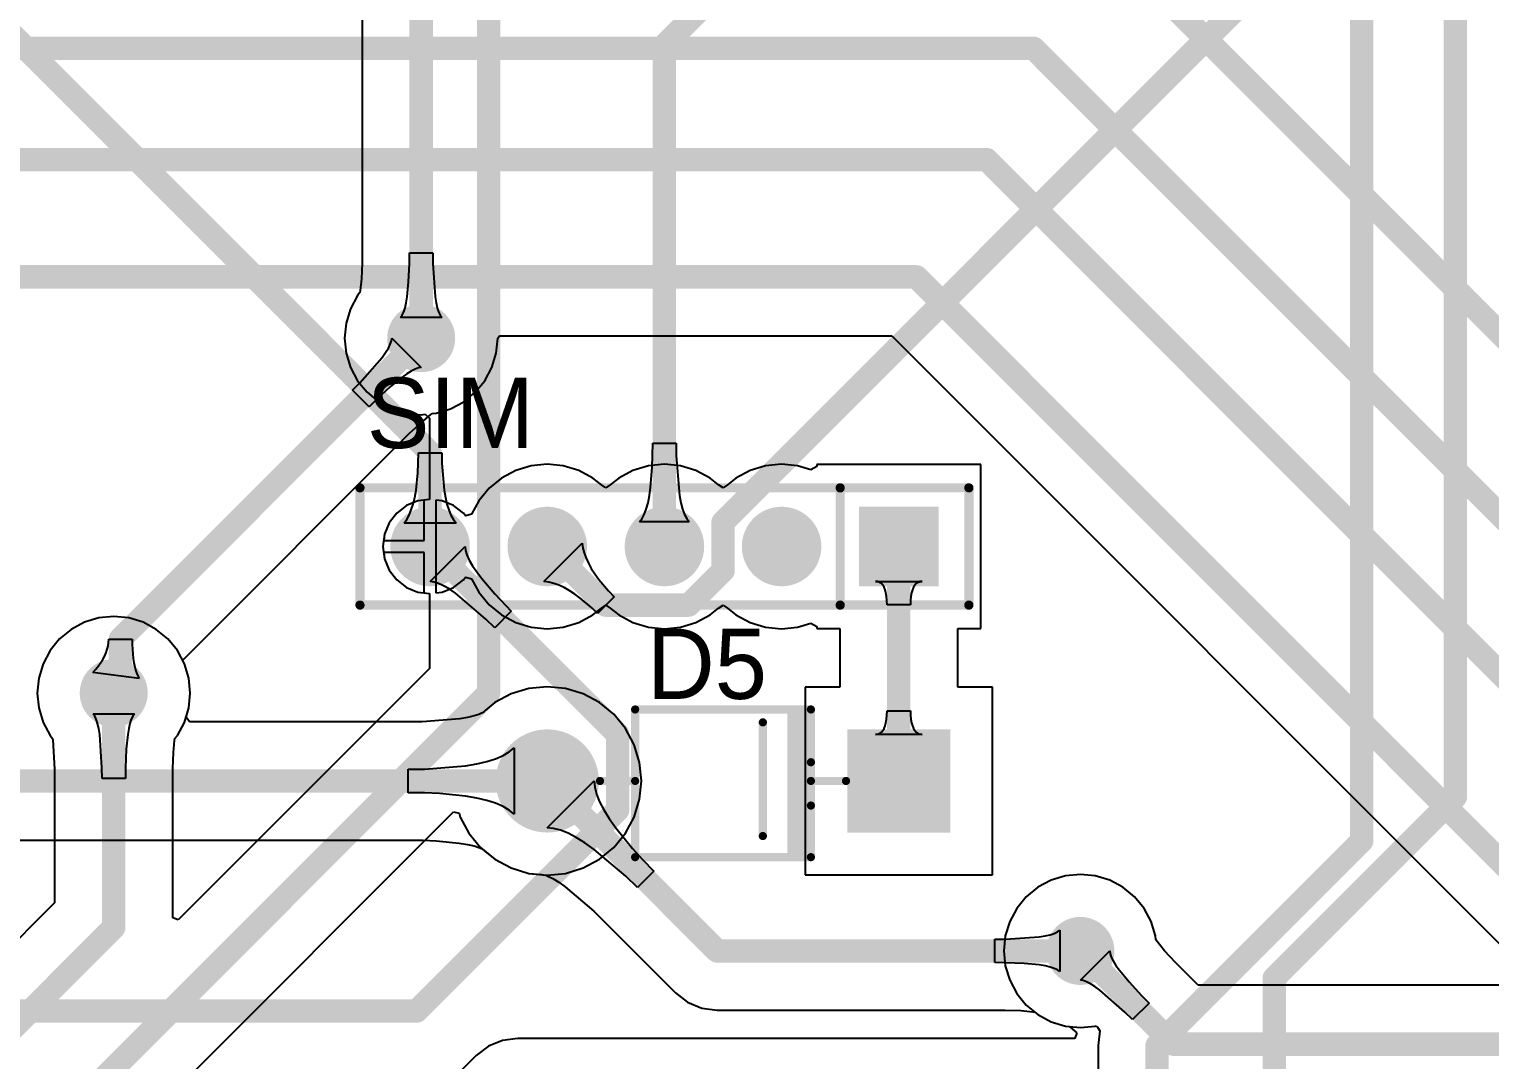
# Model space of a CAD drawing. Header units: millimetres. Extents: x 0 to 190, y 0 to 100.
# Drawn here: x 53.29 to 84.95, y 41.84 to 64.17 of the extents above; entities that cross this region are included whole.
import ezdxf

# ---------------------------------------------------------------- set-up
doc = ezdxf.new("R2010")
doc.units = ezdxf.units.MM
for name, color, linetype in [('BottomLayer', 5, 'Continuous'), ('BottomSolder', 6, 'Continuous'), ('MultiLayer', 9, 'Continuous'), ('PadHoleLayer', 156, 'Continuous'), ('TopLayer', 1, 'Continuous'), ('TopOverlay', 2, 'Continuous'), ('TopSolder', 216, 'Continuous'), ('ViaHoleLayer', 16, 'Continuous')]:
    doc.layers.add(name, color=color, linetype=linetype)

msp = doc.modelspace()

# ---------------------------------------------------------------- hatches: boundary and pattern name
at = {"layer": 'BottomLayer'}
h = msp.add_hatch(color=5, dxfattribs=at)
edge = h.paths.add_edge_path()
edge.add_arc((61.783, 57.473), 0.635, 0, 360)
h = msp.add_hatch(color=5, dxfattribs=at)
edge = h.paths.add_edge_path()
edge.add_arc((61.976, 52.959), 0.76, 0, 360)
h = msp.add_hatch(color=5, dxfattribs=at)
edge = h.paths.add_edge_path()
edge.add_arc((64.516, 52.959), 0.76, 0, 360)
h = msp.add_hatch(color=5, dxfattribs=at)
edge = h.paths.add_edge_path()
edge.add_arc((67.056, 52.959), 0.76, 0, 360)
h = msp.add_hatch(color=5, dxfattribs=at)
edge = h.paths.add_edge_path()
edge.add_arc((69.596, 52.959), 0.76, 0, 360)
for points in [[(72.896, 52.199), (71.376, 52.199), (71.376, 53.719), (72.896, 53.719)], [(73.152, 46.863), (71.12, 46.863), (71.12, 48.895), (73.152, 48.895)]]:
    msp.add_hatch(color=5, dxfattribs=at).paths.add_polyline_path(points)
h = msp.add_hatch(color=5, dxfattribs=at)
edge = h.paths.add_edge_path()
edge.add_arc((55.118, 49.784), 0.635, 0, 360)
h = msp.add_hatch(color=5, dxfattribs=at)
edge = h.paths.add_edge_path()
edge.add_arc((64.516, 47.879), 1.016, 0, 360)
h = msp.add_hatch(color=5, dxfattribs=at)
edge = h.paths.add_edge_path()
edge.add_arc((76.073, 44.196), 0.635, 0, 360)
at = {"layer": 'BottomSolder'}
h = msp.add_hatch(color=6, dxfattribs=at)
edge = h.paths.add_edge_path()
edge.add_arc((61.783, 57.473), 0.737, 0, 360)
h = msp.add_hatch(color=6, dxfattribs=at)
edge = h.paths.add_edge_path()
edge.add_arc((61.976, 52.959), 0.862, 0, 360)
h = msp.add_hatch(color=6, dxfattribs=at)
edge = h.paths.add_edge_path()
edge.add_arc((64.516, 52.959), 0.862, 0, 360)
h = msp.add_hatch(color=6, dxfattribs=at)
edge = h.paths.add_edge_path()
edge.add_arc((67.056, 52.959), 0.862, 0, 360)
h = msp.add_hatch(color=6, dxfattribs=at)
edge = h.paths.add_edge_path()
edge.add_arc((69.596, 52.959), 0.862, 0, 360)
for points in [[(72.998, 52.097), (71.274, 52.097), (71.274, 53.821), (72.998, 53.821)], [(73.254, 46.761), (71.018, 46.761), (71.018, 48.997), (73.254, 48.997)]]:
    msp.add_hatch(color=6, dxfattribs=at).paths.add_polyline_path(points)
h = msp.add_hatch(color=6, dxfattribs=at)
edge = h.paths.add_edge_path()
edge.add_arc((55.118, 49.784), 0.737, 0, 360)
h = msp.add_hatch(color=6, dxfattribs=at)
edge = h.paths.add_edge_path()
edge.add_arc((64.516, 47.879), 1.118, 0, 360)
h = msp.add_hatch(color=6, dxfattribs=at)
edge = h.paths.add_edge_path()
edge.add_arc((76.073, 44.196), 0.737, 0, 360)
at = {"layer": 'MultiLayer'}
h = msp.add_hatch(color=9, dxfattribs=at)
edge = h.paths.add_edge_path()
edge.add_arc((61.976, 52.959), 0.76, 0, 360)
h = msp.add_hatch(color=9, dxfattribs=at)
edge = h.paths.add_edge_path()
edge.add_arc((64.516, 52.959), 0.76, 0, 360)
h = msp.add_hatch(color=9, dxfattribs=at)
edge = h.paths.add_edge_path()
edge.add_arc((67.056, 52.959), 0.76, 0, 360)
h = msp.add_hatch(color=9, dxfattribs=at)
edge = h.paths.add_edge_path()
edge.add_arc((69.596, 52.959), 0.76, 0, 360)
for points in [[(72.896, 52.199), (71.376, 52.199), (71.376, 53.719), (72.896, 53.719)], [(73.152, 46.863), (71.12, 46.863), (71.12, 48.895), (73.152, 48.895)]]:
    msp.add_hatch(color=9, dxfattribs=at).paths.add_polyline_path(points)
h = msp.add_hatch(color=9, dxfattribs=at)
edge = h.paths.add_edge_path()
edge.add_arc((64.516, 47.879), 1.016, 0, 360)
at = {"layer": 'PadHoleLayer'}
h = msp.add_hatch(color=156, dxfattribs=at)
edge = h.paths.add_edge_path()
edge.add_arc((61.976, 52.959), 0.51, 0, 360)
h = msp.add_hatch(color=156, dxfattribs=at)
edge = h.paths.add_edge_path()
edge.add_arc((64.516, 52.959), 0.51, 0, 360)
h = msp.add_hatch(color=156, dxfattribs=at)
edge = h.paths.add_edge_path()
edge.add_arc((67.056, 52.959), 0.51, 0, 360)
h = msp.add_hatch(color=156, dxfattribs=at)
edge = h.paths.add_edge_path()
edge.add_arc((69.596, 52.959), 0.51, 0, 360)
h = msp.add_hatch(color=156, dxfattribs=at)
edge = h.paths.add_edge_path()
edge.add_arc((72.136, 52.959), 0.51, 0, 360)
h = msp.add_hatch(color=156, dxfattribs=at)
edge = h.paths.add_edge_path()
edge.add_arc((64.516, 47.879), 0.445, 0, 360)
h = msp.add_hatch(color=156, dxfattribs=at)
edge = h.paths.add_edge_path()
edge.add_arc((72.136, 47.879), 0.445, 0, 360)
at = {"layer": 'TopLayer'}
h = msp.add_hatch(color=1, dxfattribs=at)
edge = h.paths.add_edge_path()
edge.add_arc((61.783, 57.473), 0.635, 0, 360)
h = msp.add_hatch(color=1, dxfattribs=at)
edge = h.paths.add_edge_path()
edge.add_arc((61.976, 52.959), 0.76, 0, 360)
h = msp.add_hatch(color=1, dxfattribs=at)
edge = h.paths.add_edge_path()
edge.add_arc((64.516, 52.959), 0.76, 0, 360)
h = msp.add_hatch(color=1, dxfattribs=at)
edge = h.paths.add_edge_path()
edge.add_arc((67.056, 52.959), 0.76, 0, 360)
h = msp.add_hatch(color=1, dxfattribs=at)
edge = h.paths.add_edge_path()
edge.add_arc((69.596, 52.959), 0.76, 0, 360)
for points in [[(72.896, 52.199), (71.376, 52.199), (71.376, 53.719), (72.896, 53.719)], [(73.152, 46.863), (71.12, 46.863), (71.12, 48.895), (73.152, 48.895)]]:
    msp.add_hatch(color=1, dxfattribs=at).paths.add_polyline_path(points)
h = msp.add_hatch(color=1, dxfattribs=at)
edge = h.paths.add_edge_path()
edge.add_arc((55.118, 49.784), 0.635, 0, 360)
h = msp.add_hatch(color=1, dxfattribs=at)
edge = h.paths.add_edge_path()
edge.add_arc((64.516, 47.879), 1.016, 0, 360)
h = msp.add_hatch(color=1, dxfattribs=at)
edge = h.paths.add_edge_path()
edge.add_arc((76.073, 44.196), 0.635, 0, 360)
at = {"layer": 'TopOverlay'}
msp.add_hatch(color=2, dxfattribs=at).paths.add_polyline_path([(70.231, 49.428), (69.723, 49.428), (69.723, 46.228), (70.231, 46.228)])
at = {"layer": 'TopSolder'}
h = msp.add_hatch(color=216, dxfattribs=at)
edge = h.paths.add_edge_path()
edge.add_arc((61.783, 57.473), 0.737, 0, 360)
h = msp.add_hatch(color=216, dxfattribs=at)
edge = h.paths.add_edge_path()
edge.add_arc((61.976, 52.959), 0.862, 0, 360)
h = msp.add_hatch(color=216, dxfattribs=at)
edge = h.paths.add_edge_path()
edge.add_arc((64.516, 52.959), 0.862, 0, 360)
h = msp.add_hatch(color=216, dxfattribs=at)
edge = h.paths.add_edge_path()
edge.add_arc((67.056, 52.959), 0.862, 0, 360)
h = msp.add_hatch(color=216, dxfattribs=at)
edge = h.paths.add_edge_path()
edge.add_arc((69.596, 52.959), 0.862, 0, 360)
for points in [[(72.998, 52.097), (71.274, 52.097), (71.274, 53.821), (72.998, 53.821)], [(73.254, 46.761), (71.018, 46.761), (71.018, 48.997), (73.254, 48.997)]]:
    msp.add_hatch(color=216, dxfattribs=at).paths.add_polyline_path(points)
h = msp.add_hatch(color=216, dxfattribs=at)
edge = h.paths.add_edge_path()
edge.add_arc((55.118, 49.784), 0.737, 0, 360)
h = msp.add_hatch(color=216, dxfattribs=at)
edge = h.paths.add_edge_path()
edge.add_arc((64.516, 47.879), 1.118, 0, 360)
h = msp.add_hatch(color=216, dxfattribs=at)
edge = h.paths.add_edge_path()
edge.add_arc((76.073, 44.196), 0.737, 0, 360)
at = {"layer": 'ViaHoleLayer'}
h = msp.add_hatch(color=16, dxfattribs=at)
edge = h.paths.add_edge_path()
edge.add_arc((61.783, 57.473), 0.356, 0, 360)
h = msp.add_hatch(color=16, dxfattribs=at)
edge = h.paths.add_edge_path()
edge.add_arc((55.118, 49.784), 0.356, 0, 360)
h = msp.add_hatch(color=16, dxfattribs=at)
edge = h.paths.add_edge_path()
edge.add_arc((76.073, 44.196), 0.356, 0, 360)

# ---------------------------------------------------------------- linework, layer by layer
at = {"layer": 'BottomLayer'}
for p, q in [((61.071, 57.256), (61.114, 57.34)), ((61.114, 57.34), (61.139, 57.412)), ((61.139, 57.412), (61.148, 57.473)), ((61.148, 57.473), (61.783, 56.838)), ((63.41, 57.149), (63.442, 57.473)), ((63.442, 57.473), (63.484, 57.52)), ((63.484, 57.52), (71.986, 57.52)), ((71.986, 57.52), (85.696, 43.81)), ((60.456, 56.508), (60.934, 57.053)), ((60.934, 57.053), (61.011, 57.16)), ((61.011, 57.16), (61.071, 57.256)), ((63.316, 56.838), (63.41, 57.149)), ((61.47, 56.701), (61.363, 56.624)), ((61.565, 56.761), (61.47, 56.701)), ((61.65, 56.804), (61.565, 56.761)), ((61.722, 56.83), (61.65, 56.804)), ((61.783, 56.838), (61.722, 56.83)), ((63.162, 56.551), (63.316, 56.838)), ((60.294, 56.343), (60.456, 56.508)), ((61.113, 56.419), (60.818, 56.146)), ((61.363, 56.624), (61.113, 56.419)), ((62.956, 56.3), (63.162, 56.551)), ((60.653, 55.984), (60.294, 56.343)), ((60.818, 56.146), (60.653, 55.984)), ((62.418, 55.94), (62.705, 56.094)), ((62.705, 56.094), (62.956, 56.3)), ((61.787, 55.647), (61.987, 55.811)), ((61.987, 55.811), (62.024, 55.838)), ((62.024, 55.838), (62.107, 55.846)), ((62.107, 55.846), (62.418, 55.94)), ((56.614, 50.493), (61.533, 55.412)), ((61.533, 55.412), (61.787, 55.647)), ((63.833, 54.608), (63.525, 54.443)), ((64.168, 54.709), (63.833, 54.608)), ((64.516, 54.744), (64.168, 54.709)), ((64.864, 54.709), (64.516, 54.744)), ((65.199, 54.608), (64.864, 54.709)), ((65.507, 54.443), (65.199, 54.608)), ((66.373, 54.608), (66.065, 54.443)), ((66.708, 54.709), (66.373, 54.608)), ((67.056, 54.744), (66.708, 54.709)), ((67.404, 54.709), (67.056, 54.744)), ((67.739, 54.608), (67.404, 54.709)), ((68.047, 54.443), (67.739, 54.608)), ((68.913, 54.608), (68.605, 54.443)), ((69.248, 54.709), (68.913, 54.608)), ((69.596, 54.744), (69.248, 54.709)), ((69.944, 54.709), (69.596, 54.744)), ((70.233, 54.622), (69.944, 54.709)), ((70.36, 54.693), (70.233, 54.622)), ((73.912, 54.735), (70.36, 54.735)), ((70.36, 54.735), (70.36, 54.693)), ((73.912, 51.183), (73.912, 54.735)), ((63.254, 54.221), (63.032, 53.95)), ((63.525, 54.443), (63.254, 54.221)), ((65.689, 54.294), (65.507, 54.443)), ((65.786, 54.227), (65.689, 54.294)), ((65.883, 54.294), (65.786, 54.227)), ((66.065, 54.443), (65.883, 54.294)), ((68.229, 54.294), (68.047, 54.443)), ((68.326, 54.227), (68.229, 54.294)), ((68.423, 54.294), (68.326, 54.227)), ((68.605, 54.443), (68.423, 54.294)), ((61.465, 53.845), (61.253, 53.682)), ((61.711, 53.947), (61.465, 53.845)), ((61.849, 53.965), (61.711, 53.947)), ((61.849, 53.086), (61.849, 53.965)), ((62.241, 53.947), (62.103, 53.965)), ((62.103, 53.965), (62.103, 52.959)), ((62.487, 53.845), (62.241, 53.947)), ((62.699, 53.682), (62.487, 53.845)), ((63.032, 53.95), (62.877, 53.66)), ((61.253, 53.682), (61.09, 53.47)), ((62.747, 53.62), (62.699, 53.682)), ((62.75, 53.621), (62.747, 53.62)), ((62.877, 53.66), (62.75, 53.621)), ((60.988, 53.224), (60.97, 53.086)), ((61.09, 53.47), (60.988, 53.224)), ((60.97, 53.086), (61.849, 53.086)), ((61.976, 52.199), (62.736, 52.959)), ((62.103, 52.959), (62.103, 51.953)), ((62.736, 52.959), (62.746, 52.873)), ((61.849, 52.832), (60.97, 52.832)), ((60.97, 52.832), (60.988, 52.694)), ((60.988, 52.694), (61.09, 52.448)), ((61.849, 51.953), (61.849, 52.832)), ((62.746, 52.873), (62.776, 52.775)), ((62.776, 52.775), (62.826, 52.665)), ((62.826, 52.665), (62.896, 52.542)), ((61.09, 52.448), (61.253, 52.236)), ((62.699, 52.236), (62.747, 52.298)), ((62.747, 52.298), (62.75, 52.297)), ((62.75, 52.297), (62.877, 52.258)), ((62.877, 52.258), (63.032, 51.968)), ((62.896, 52.542), (62.986, 52.408)), ((62.986, 52.408), (63.096, 52.262)), ((63.096, 52.262), (63.377, 51.934)), ((61.253, 52.236), (61.465, 52.073)), ((61.465, 52.073), (61.711, 51.971)), ((61.711, 51.971), (61.849, 51.953)), ((62.062, 52.189), (61.976, 52.199)), ((62.16, 52.159), (62.062, 52.189)), ((62.103, 51.953), (62.241, 51.971)), ((62.27, 52.109), (62.16, 52.159)), ((62.241, 51.971), (62.487, 52.073)), ((62.393, 52.039), (62.27, 52.109)), ((62.527, 51.949), (62.393, 52.039)), ((62.487, 52.073), (62.699, 52.236)), ((63.184, 51.388), (62.527, 51.949)), ((63.032, 51.968), (63.254, 51.697)), ((63.377, 51.934), (63.737, 51.557)), ((71.676, 52.197), (71.628, 52.202)), ((71.628, 52.202), (72.644, 52.202)), ((71.719, 52.182), (71.676, 52.197)), ((71.758, 52.156), (71.719, 52.182)), ((71.791, 52.121), (71.758, 52.156)), ((71.819, 52.075), (71.791, 52.121)), ((71.841, 52.019), (71.819, 52.075)), ((71.859, 51.953), (71.841, 52.019)), ((71.872, 51.877), (71.859, 51.953)), ((72.413, 51.953), (72.4, 51.877)), ((72.431, 52.019), (72.413, 51.953)), ((72.453, 52.075), (72.431, 52.019)), ((72.481, 52.121), (72.453, 52.075)), ((72.514, 52.156), (72.481, 52.121)), ((72.553, 52.182), (72.514, 52.156)), ((72.596, 52.197), (72.553, 52.182)), ((72.644, 52.202), (72.596, 52.197)), ((63.254, 51.697), (63.525, 51.475)), ((65.507, 51.475), (65.689, 51.624)), ((65.689, 51.624), (65.786, 51.691)), ((65.786, 51.691), (65.883, 51.624)), ((65.883, 51.624), (66.065, 51.475)), ((68.047, 51.475), (68.229, 51.624)), ((68.229, 51.624), (68.326, 51.691)), ((68.326, 51.691), (68.423, 51.624)), ((68.423, 51.624), (68.605, 51.475)), ((71.879, 51.791), (71.872, 51.877)), ((71.882, 51.694), (71.879, 51.791)), ((72.39, 51.694), (71.882, 51.694)), ((72.393, 51.791), (72.39, 51.694)), ((72.4, 51.877), (72.393, 51.791)), ((63.378, 51.198), (63.184, 51.388)), ((63.737, 51.557), (63.378, 51.198)), ((63.525, 51.475), (63.833, 51.31)), ((63.833, 51.31), (64.168, 51.209)), ((64.864, 51.209), (65.199, 51.31)), ((65.199, 51.31), (65.507, 51.475)), ((66.065, 51.475), (66.373, 51.31)), ((66.373, 51.31), (66.708, 51.209)), ((67.404, 51.209), (67.739, 51.31)), ((67.739, 51.31), (68.047, 51.475)), ((68.605, 51.475), (68.913, 51.31)), ((68.913, 51.31), (69.248, 51.209)), ((69.944, 51.209), (70.233, 51.296)), ((70.233, 51.296), (70.36, 51.225)), ((64.168, 51.209), (64.516, 51.174)), ((64.516, 51.174), (64.864, 51.209)), ((66.708, 51.209), (67.056, 51.174)), ((67.056, 51.174), (67.404, 51.209)), ((69.248, 51.209), (69.596, 51.174)), ((69.596, 51.174), (69.944, 51.209)), ((70.36, 51.225), (70.36, 51.183)), ((70.36, 51.183), (70.855, 51.183)), ((70.855, 51.183), (70.855, 49.911)), ((73.417, 49.911), (73.417, 51.183)), ((73.417, 51.183), (73.912, 51.183)), ((54.923, 50.587), (54.954, 50.66)), ((54.954, 50.66), (54.979, 50.733)), ((54.979, 50.733), (54.996, 50.806)), ((54.996, 50.806), (55.006, 50.88)), ((55.006, 50.88), (55.01, 50.954)), ((55.01, 50.954), (55.518, 50.954)), ((55.518, 50.954), (55.519, 50.839)), ((55.519, 50.839), (55.542, 50.533)), ((54.729, 50.298), (54.788, 50.37)), ((54.788, 50.37), (54.84, 50.442)), ((54.84, 50.442), (54.885, 50.514)), ((54.885, 50.514), (54.923, 50.587)), ((55.542, 50.533), (55.555, 50.445)), ((55.555, 50.445), (55.591, 50.287)), ((56.617, 50.482), (56.614, 50.493)), ((56.651, 50.419), (56.617, 50.482)), ((56.745, 50.108), (56.651, 50.419)), ((54.663, 50.227), (54.729, 50.298)), ((55.668, 50.102), (54.663, 50.227)), ((55.591, 50.287), (55.614, 50.219)), ((55.614, 50.219), (55.639, 50.157)), ((55.639, 50.157), (55.668, 50.102)), ((56.777, 49.784), (56.745, 50.108)), ((56.745, 49.46), (56.777, 49.784)), ((63.735, 49.765), (63.382, 49.577)), ((64.118, 49.882), (63.735, 49.765)), ((64.516, 49.921), (64.118, 49.882)), ((64.914, 49.882), (64.516, 49.921)), ((65.297, 49.765), (64.914, 49.882)), ((65.65, 49.577), (65.297, 49.765)), ((70.855, 49.911), (70.104, 49.911)), ((70.104, 49.911), (70.104, 45.847)), ((74.168, 49.911), (73.417, 49.911)), ((74.168, 45.847), (74.168, 49.911)), ((56.685, 49.262), (56.745, 49.46)), ((63.171, 49.404), (63.145, 49.387)), ((63.382, 49.577), (63.171, 49.404)), ((65.96, 49.323), (65.65, 49.577)), ((71.879, 49.303), (71.882, 49.4)), ((71.882, 49.4), (72.39, 49.4)), ((72.39, 49.4), (72.393, 49.303)), ((56.761, 49.16), (56.685, 49.262)), ((61.66, 49.16), (56.761, 49.16)), ((61.806, 49.162), (61.66, 49.16)), ((62.621, 49.225), (61.806, 49.162)), ((62.786, 49.254), (62.621, 49.225)), ((62.932, 49.288), (62.786, 49.254)), ((63.035, 49.321), (62.932, 49.288)), ((63.092, 49.346), (63.035, 49.321)), ((63.101, 49.351), (63.092, 49.346)), ((63.145, 49.387), (63.101, 49.351)), ((66.214, 49.013), (65.96, 49.323)), ((71.841, 49.073), (71.859, 49.139)), ((71.859, 49.139), (71.872, 49.216)), ((71.872, 49.216), (71.879, 49.303)), ((72.393, 49.303), (72.4, 49.216)), ((72.4, 49.216), (72.413, 49.139)), ((72.413, 49.139), (72.431, 49.073)), ((66.402, 48.66), (66.214, 49.013)), ((71.628, 48.889), (71.676, 48.894)), ((72.644, 48.889), (71.628, 48.889)), ((71.676, 48.894), (71.719, 48.909)), ((71.719, 48.909), (71.758, 48.935)), ((71.758, 48.935), (71.791, 48.971)), ((71.791, 48.971), (71.819, 49.017)), ((71.819, 49.017), (71.841, 49.073)), ((72.431, 49.073), (72.453, 49.017)), ((72.453, 49.017), (72.481, 48.971)), ((72.481, 48.971), (72.514, 48.935)), ((72.514, 48.935), (72.553, 48.909)), ((72.553, 48.909), (72.596, 48.894)), ((72.596, 48.894), (72.644, 48.889)), ((63.557, 48.431), (63.691, 48.51)), ((63.691, 48.51), (63.798, 48.598)), ((63.798, 48.598), (63.798, 47.16)), ((66.519, 48.277), (66.402, 48.66)), ((61.5, 48.133), (61.853, 48.138)), ((61.5, 47.625), (61.5, 48.133)), ((61.853, 48.138), (62.747, 48.207)), ((62.747, 48.207), (62.991, 48.249)), ((62.991, 48.249), (63.207, 48.3)), ((63.207, 48.3), (63.396, 48.361)), ((63.396, 48.361), (63.557, 48.431)), ((66.558, 47.879), (66.519, 48.277)), ((66.519, 47.481), (66.558, 47.879)), ((61.853, 47.62), (61.5, 47.625)), ((62.179, 47.606), (61.853, 47.62)), ((62.747, 47.551), (62.179, 47.606)), ((62.991, 47.509), (62.747, 47.551)), ((63.207, 47.458), (62.991, 47.509)), ((63.396, 47.397), (63.207, 47.458)), ((63.557, 47.327), (63.396, 47.397)), ((63.691, 47.248), (63.557, 47.327)), ((63.798, 47.16), (63.691, 47.248)), ((66.402, 47.098), (66.519, 47.481)), ((66.214, 46.745), (66.402, 47.098)), ((48.41, 46.598), (61.66, 46.598)), ((61.66, 46.598), (61.824, 46.596)), ((61.824, 46.596), (62.107, 46.584)), ((62.107, 46.584), (62.61, 46.534)), ((65.96, 46.435), (66.214, 46.745)), ((62.61, 46.534), (62.786, 46.504)), ((62.786, 46.504), (62.932, 46.47)), ((62.932, 46.47), (63.035, 46.437)), ((63.035, 46.437), (63.092, 46.412)), ((63.092, 46.412), (63.101, 46.407)), ((63.101, 46.407), (63.145, 46.371)), ((63.145, 46.371), (63.171, 46.354)), ((63.171, 46.354), (63.382, 46.181)), ((65.65, 46.181), (65.96, 46.435)), ((63.382, 46.181), (63.735, 45.993)), ((63.735, 45.993), (64.118, 45.876)), ((64.914, 45.876), (65.297, 45.993)), ((65.297, 45.993), (65.65, 46.181)), ((64.118, 45.876), (64.516, 45.837)), ((64.516, 45.837), (64.914, 45.876)), ((70.104, 45.847), (74.168, 45.847)), ((75.438, 45.729), (75.151, 45.575)), ((75.749, 45.823), (75.438, 45.729)), ((76.073, 45.855), (75.749, 45.823)), ((76.397, 45.823), (76.073, 45.855)), ((76.708, 45.729), (76.397, 45.823)), ((76.995, 45.575), (76.708, 45.729)), ((74.9, 45.369), (74.694, 45.118)), ((75.151, 45.575), (74.9, 45.369)), ((77.246, 45.369), (76.995, 45.575)), ((77.452, 45.118), (77.246, 45.369)), ((74.694, 45.118), (74.54, 44.831)), ((77.606, 44.831), (77.452, 45.118)), ((74.54, 44.831), (74.446, 44.52)), ((77.7, 44.52), (77.606, 44.831)), ((74.446, 44.52), (74.414, 44.196)), ((77.708, 44.437), (77.7, 44.52)), ((77.735, 44.4), (77.708, 44.437)), ((77.899, 44.201), (77.735, 44.4)), ((74.414, 44.196), (74.446, 43.872)), ((76.073, 43.561), (76.708, 44.196)), ((76.708, 44.196), (76.717, 44.135)), ((76.717, 44.135), (76.742, 44.063)), ((76.742, 44.063), (76.785, 43.979)), ((78.134, 43.946), (77.899, 44.201)), ((74.446, 43.872), (74.54, 43.561)), ((76.785, 43.979), (76.845, 43.883)), ((76.845, 43.883), (76.922, 43.776)), ((76.922, 43.776), (77.127, 43.526)), ((78.624, 43.457), (78.134, 43.946)), ((74.54, 43.561), (74.694, 43.274)), ((76.134, 43.552), (76.073, 43.561)), ((76.206, 43.527), (76.134, 43.552)), ((76.29, 43.484), (76.206, 43.527)), ((76.386, 43.424), (76.29, 43.484)), ((76.493, 43.347), (76.386, 43.424)), ((77.127, 43.526), (77.4, 43.231)), ((85.991, 43.457), (78.624, 43.457)), ((74.694, 43.274), (74.9, 43.023)), ((77.038, 42.869), (76.493, 43.347)), ((77.562, 43.066), (77.203, 42.707)), ((77.4, 43.231), (77.562, 43.066)), ((74.9, 43.023), (75.151, 42.817)), ((75.151, 42.817), (75.438, 42.663)), ((77.203, 42.707), (77.038, 42.869)), ((75.438, 42.663), (75.749, 42.569)), ((75.749, 42.569), (75.832, 42.561)), ((75.832, 42.561), (75.855, 42.544)), ((75.855, 42.544), (75.995, 42.421)), ((63.241, 42.13), (62.975, 41.927)), ((63.549, 42.258), (63.241, 42.13)), ((63.881, 42.302), (63.549, 42.258)), ((75.951, 42.302), (63.881, 42.302)), ((75.995, 42.421), (75.951, 42.302)), ((62.975, 41.927), (61.804, 40.755))]:
    msp.add_line(p, q, dxfattribs=at)
at = {"layer": 'BottomLayer', "const_width": 0.508}
for points in [[(76.327, 66.421), (94.234, 48.514)], [(45.593, 63.754), (75.057, 63.754)], [(75.057, 63.754), (91.555, 47.256)], [(45.466, 61.341), (74.041, 61.341)], [(74.041, 61.341), (89.408, 45.974)], [(45.466, 58.801), (72.517, 58.801)], [(72.517, 58.801), (86.602, 44.716)], [(55.264, 50.954), (61.783, 57.473)], [(61.976, 52.959), (66.04, 48.895)], [(72.136, 47.879), (72.136, 52.959)], [(55.264, 49.93), (55.264, 50.954)], [(55.118, 49.784), (55.264, 49.93)], [(66.04, 47.248), (66.04, 48.895)], [(47.879, 47.879), (64.516, 47.879)], [(61.688, 42.896), (66.04, 47.248)], [(76.073, 44.196), (78.093, 42.176)], [(47.976, 42.896), (61.688, 42.896)], [(78.093, 42.176), (94.755, 42.176)]]:
    msp.add_lwpolyline(points, dxfattribs=at)
at = {"layer": 'BottomLayer', "const_width": 0.254}
for points in [[(74.93, 63.754, 1), (75.184, 63.754, 1)], [(74.93, 63.754, 1), (75.184, 63.754, 1)], [(73.914, 61.341, 1), (74.168, 61.341, 1)], [(73.914, 61.341, 1), (74.168, 61.341, 1)], [(72.39, 58.801, 1), (72.644, 58.801, 1)], [(72.39, 58.801, 1), (72.644, 58.801, 1)], [(61.656, 57.473, 1), (61.91, 57.473, 1)], [(61.849, 52.959, 1), (62.103, 52.959, 1)], [(72.009, 52.959, 1), (72.263, 52.959, 1)], [(55.137, 50.954, 1), (55.391, 50.954, 1)], [(55.137, 50.954, 1), (55.391, 50.954, 1)], [(54.991, 49.784, 1), (55.245, 49.784, 1)], [(55.137, 49.93, 1), (55.391, 49.93, 1)], [(55.137, 49.93, 1), (55.391, 49.93, 1)], [(65.913, 48.895, 1), (66.167, 48.895, 1)], [(65.913, 48.895, 1), (66.167, 48.895, 1)], [(64.389, 47.879, 1), (64.643, 47.879, 1)], [(72.009, 47.879, 1), (72.263, 47.879, 1)], [(65.913, 47.248, 1), (66.167, 47.248, 1)], [(65.913, 47.248, 1), (66.167, 47.248, 1)], [(75.946, 44.196, 1), (76.2, 44.196, 1)], [(61.561, 42.896, 1), (61.815, 42.896, 1)], [(61.561, 42.896, 1), (61.815, 42.896, 1)], [(77.966, 42.176, 1), (78.22, 42.176, 1)], [(77.966, 42.176, 1), (78.22, 42.176, 1)]]:
    msp.add_lwpolyline(points, format="xyb", close=True, dxfattribs=at)
at = {"layer": 'TopLayer'}
for p, q in [((60.502, 71.509), (60.502, 59.107)), ((61.527, 59.094), (61.529, 59.325)), ((61.529, 59.325), (62.037, 59.325)), ((62.037, 59.325), (62.039, 59.094)), ((60.502, 59.107), (60.488, 58.761)), ((61.511, 58.692), (61.527, 59.094)), ((62.039, 59.094), (62.086, 58.37)), ((60.488, 58.761), (60.463, 58.504)), ((61.48, 58.37), (61.511, 58.692)), ((60.403, 58.395), (60.25, 58.108)), ((60.456, 58.459), (60.403, 58.395)), ((60.463, 58.504), (60.456, 58.459)), ((61.459, 58.24), (61.48, 58.37)), ((62.086, 58.37), (62.107, 58.24)), ((60.25, 58.108), (60.156, 57.797)), ((61.334, 57.922), (61.371, 57.971)), ((61.371, 57.971), (61.404, 58.041)), ((61.404, 58.041), (61.433, 58.13)), ((61.433, 58.13), (61.459, 58.24)), ((62.107, 58.24), (62.133, 58.13)), ((62.133, 58.13), (62.162, 58.041)), ((62.162, 58.041), (62.195, 57.971)), ((62.195, 57.971), (62.232, 57.922)), ((60.156, 57.797), (60.124, 57.473)), ((62.232, 57.922), (61.334, 57.922)), ((60.124, 57.473), (60.156, 57.149)), ((60.156, 57.149), (60.25, 56.838)), ((60.25, 56.838), (60.403, 56.551)), ((60.403, 56.551), (60.61, 56.3)), ((60.61, 56.3), (60.861, 56.094)), ((60.861, 56.094), (61.148, 55.94)), ((61.148, 55.94), (61.459, 55.846)), ((61.459, 55.846), (61.783, 55.814)), ((61.783, 55.814), (61.869, 55.823)), ((61.869, 55.823), (61.963, 55.737)), ((61.963, 55.737), (61.963, 53.98)), ((66.791, 54.674), (66.802, 55.195)), ((66.802, 55.195), (67.31, 55.195)), ((67.31, 55.195), (67.313, 54.924)), ((61.719, 54.764), (61.722, 54.991)), ((61.722, 54.991), (62.23, 54.991)), ((62.23, 54.991), (62.233, 54.764)), ((67.313, 54.924), (67.381, 54.063)), ((61.672, 54.182), (61.71, 54.553)), ((61.71, 54.553), (61.719, 54.764)), ((62.233, 54.764), (62.28, 54.182)), ((66.757, 54.244), (66.791, 54.674)), ((61.644, 54.021), (61.672, 54.182)), ((62.28, 54.182), (62.308, 54.021)), ((66.731, 54.063), (66.757, 54.244)), ((61.465, 53.845), (61.253, 53.682)), ((61.711, 53.947), (61.465, 53.845)), ((61.569, 53.75), (61.61, 53.877)), ((61.61, 53.877), (61.644, 54.021)), ((61.963, 53.98), (61.711, 53.947)), ((62.308, 54.021), (62.342, 53.877)), ((62.342, 53.877), (62.383, 53.75)), ((66.663, 53.768), (66.7, 53.904)), ((66.7, 53.904), (66.731, 54.063)), ((67.381, 54.063), (67.412, 53.904)), ((67.412, 53.904), (67.449, 53.768)), ((61.253, 53.682), (61.09, 53.47)), ((61.411, 53.467), (61.47, 53.545)), ((61.47, 53.545), (61.523, 53.639)), ((61.523, 53.639), (61.569, 53.75)), ((62.383, 53.75), (62.429, 53.639)), ((62.429, 53.639), (62.482, 53.545)), ((62.482, 53.545), (62.541, 53.467)), ((66.518, 53.496), (66.572, 53.564)), ((66.572, 53.564), (66.62, 53.655)), ((66.62, 53.655), (66.663, 53.768)), ((67.449, 53.768), (67.492, 53.655)), ((67.492, 53.655), (67.54, 53.564)), ((67.54, 53.564), (67.594, 53.496)), ((60.988, 53.224), (60.953, 52.959)), ((61.09, 53.47), (60.988, 53.224)), ((62.541, 53.467), (61.411, 53.467)), ((67.594, 53.496), (66.518, 53.496)), ((60.953, 52.959), (60.988, 52.694)), ((64.444, 52.202), (65.273, 53.031)), ((65.273, 53.031), (65.288, 52.926)), ((65.288, 52.926), (65.316, 52.819)), ((60.988, 52.694), (61.09, 52.448)), ((65.316, 52.819), (65.356, 52.709)), ((65.356, 52.709), (65.407, 52.596)), ((65.407, 52.596), (65.471, 52.481)), ((61.09, 52.448), (61.253, 52.236)), ((65.471, 52.481), (65.546, 52.364)), ((65.546, 52.364), (65.633, 52.244)), ((65.633, 52.244), (65.843, 51.996)), ((61.253, 52.236), (61.465, 52.073)), ((61.465, 52.073), (61.711, 51.971)), ((61.711, 51.971), (61.963, 51.938)), ((61.963, 51.938), (61.963, 50.314)), ((64.549, 52.187), (64.444, 52.202)), ((64.656, 52.159), (64.549, 52.187)), ((64.766, 52.119), (64.656, 52.159)), ((64.879, 52.068), (64.766, 52.119)), ((64.994, 52.004), (64.879, 52.068)), ((65.111, 51.929), (64.994, 52.004)), ((65.231, 51.842), (65.111, 51.929)), ((65.843, 51.996), (65.966, 51.869)), ((65.479, 51.632), (65.231, 51.842)), ((65.606, 51.509), (65.479, 51.632)), ((65.966, 51.869), (65.606, 51.509)), ((54.483, 51.317), (54.196, 51.163)), ((54.794, 51.411), (54.483, 51.317)), ((55.118, 51.443), (54.794, 51.411)), ((55.442, 51.411), (55.118, 51.443)), ((55.753, 51.317), (55.442, 51.411)), ((56.04, 51.163), (55.753, 51.317)), ((54.196, 51.163), (53.945, 50.957)), ((56.291, 50.957), (56.04, 51.163)), ((53.739, 50.706), (53.585, 50.419)), ((53.945, 50.957), (53.739, 50.706)), ((56.497, 50.706), (56.291, 50.957)), ((56.651, 50.419), (56.497, 50.706)), ((53.585, 50.419), (53.491, 50.108)), ((56.745, 50.108), (56.651, 50.419)), ((53.491, 50.108), (53.459, 49.784)), ((61.963, 50.314), (56.516, 44.867)), ((56.777, 49.784), (56.745, 50.108)), ((53.459, 49.784), (53.491, 49.46)), ((56.745, 49.46), (56.777, 49.784)), ((53.491, 49.46), (53.585, 49.149)), ((56.651, 49.149), (56.745, 49.46)), ((53.585, 49.149), (53.739, 48.862)), ((54.706, 49.286), (54.669, 49.335)), ((54.669, 49.335), (55.567, 49.335)), ((54.739, 49.217), (54.706, 49.286)), ((54.768, 49.127), (54.739, 49.217)), ((54.794, 49.017), (54.768, 49.127)), ((55.468, 49.127), (55.442, 49.017)), ((55.497, 49.217), (55.468, 49.127)), ((55.53, 49.286), (55.497, 49.217)), ((55.567, 49.335), (55.53, 49.286)), ((56.497, 48.862), (56.651, 49.149)), ((53.739, 48.862), (53.791, 48.798)), ((53.791, 48.798), (53.796, 48.77)), ((53.796, 48.77), (53.837, 48.134)), ((54.815, 48.887), (54.794, 49.017)), ((54.862, 48.163), (54.815, 48.887)), ((55.421, 48.887), (55.39, 48.566)), ((55.442, 49.017), (55.421, 48.887)), ((56.437, 48.754), (56.445, 48.798)), ((56.445, 48.798), (56.497, 48.862)), ((55.39, 48.566), (55.374, 48.163)), ((56.399, 48.15), (56.412, 48.496)), ((56.412, 48.496), (56.437, 48.754)), ((53.837, 48.134), (53.837, 45.235)), ((54.864, 47.932), (54.862, 48.163)), ((55.374, 48.163), (55.372, 47.932)), ((56.399, 44.916), (56.399, 48.15)), ((55.372, 47.932), (54.864, 47.932)), ((64.515, 46.863), (65.532, 47.88)), ((65.532, 47.88), (65.545, 47.742)), ((65.545, 47.742), (65.584, 47.591)), ((65.584, 47.591), (65.649, 47.428)), ((55.358, 40.086), (62.482, 47.209)), ((62.482, 47.209), (62.605, 47.179)), ((62.605, 47.179), (62.63, 47.098)), ((65.649, 47.428), (65.74, 47.251)), ((65.74, 47.251), (65.856, 47.062)), ((62.63, 47.098), (62.818, 46.745)), ((64.653, 46.85), (64.515, 46.863)), ((65.856, 47.062), (65.999, 46.861)), ((65.999, 46.861), (66.362, 46.419)), ((62.818, 46.745), (63.072, 46.435)), ((64.804, 46.811), (64.653, 46.85)), ((64.967, 46.746), (64.804, 46.811)), ((65.144, 46.655), (64.967, 46.746)), ((65.333, 46.539), (65.144, 46.655)), ((63.072, 46.435), (63.382, 46.181)), ((65.534, 46.396), (65.333, 46.539)), ((66.216, 45.813), (65.534, 46.396)), ((66.362, 46.419), (66.582, 46.179)), ((63.382, 46.181), (63.735, 45.993)), ((63.735, 45.993), (64.118, 45.876)), ((66.828, 45.926), (66.469, 45.567)), ((66.582, 46.179), (66.828, 45.926)), ((64.118, 45.876), (64.389, 45.85)), ((64.389, 45.85), (64.419, 45.843)), ((64.419, 45.843), (64.476, 45.837)), ((64.476, 45.837), (64.486, 45.835)), ((64.486, 45.835), (64.543, 45.812)), ((64.543, 45.812), (64.639, 45.763)), ((64.639, 45.763), (64.767, 45.684)), ((64.767, 45.684), (64.904, 45.587)), ((66.469, 45.567), (66.216, 45.813)), ((64.904, 45.587), (65.525, 45.056)), ((53.837, 45.235), (47.857, 39.255)), ((65.525, 45.056), (65.63, 44.954)), ((56.516, 44.867), (56.399, 44.916)), ((65.63, 44.954), (67.293, 43.29)), ((75.575, 44.608), (75.624, 44.645)), ((75.624, 44.645), (75.624, 43.747)), ((74.221, 44.45), (74.452, 44.452)), ((74.221, 43.942), (74.221, 44.45)), ((74.452, 44.452), (75.176, 44.499)), ((75.176, 44.499), (75.306, 44.52)), ((75.306, 44.52), (75.416, 44.546)), ((75.416, 44.546), (75.506, 44.575)), ((75.506, 44.575), (75.575, 44.608)), ((74.452, 43.94), (74.221, 43.942)), ((74.855, 43.924), (74.452, 43.94)), ((75.176, 43.893), (74.855, 43.924)), ((75.306, 43.872), (75.176, 43.893)), ((75.416, 43.846), (75.306, 43.872)), ((75.506, 43.817), (75.416, 43.846)), ((75.575, 43.784), (75.506, 43.817)), ((75.624, 43.747), (75.575, 43.784)), ((67.293, 43.29), (67.559, 43.087)), ((67.559, 43.087), (67.867, 42.959)), ((67.867, 42.959), (68.199, 42.915)), ((68.199, 42.915), (74.439, 42.915)), ((74.439, 42.915), (74.785, 42.902)), ((74.785, 42.902), (75.043, 42.877)), ((75.043, 42.877), (75.087, 42.869)), ((75.087, 42.869), (75.151, 42.817)), ((75.151, 42.817), (75.438, 42.663)), ((75.438, 42.663), (75.749, 42.569)), ((75.749, 42.569), (76.073, 42.537)), ((76.073, 42.537), (76.397, 42.569)), ((76.397, 42.569), (76.415, 42.574)), ((76.415, 42.574), (76.446, 42.541)), ((76.446, 42.541), (76.497, 42.467)), ((76.497, 42.467), (76.455, 42.145)), ((76.455, 42.145), (76.455, 40.129))]:
    msp.add_line(p, q, dxfattribs=at)
at = {"layer": 'TopLayer', "const_width": 0.508}
for points in [[(67.056, 63.82), (78.994, 75.758)], [(61.783, 57.473), (61.783, 74.483)], [(63.244, 49.783), (63.244, 73.404)], [(45.466, 71.501), (61.976, 54.991)], [(84.201, 47.532), (84.201, 69.088)], [(82.169, 46.578), (82.169, 67.564)], [(68.328, 53.484), (80.518, 65.674)], [(67.056, 52.959), (67.056, 63.82)], [(61.976, 52.959), (61.976, 54.991)], [(68.328, 52.438), (68.328, 53.484)], [(64.516, 52.959), (65.786, 51.689)], [(67.579, 51.689), (68.328, 52.438)], [(65.786, 51.689), (67.579, 51.689)], [(52.336, 38.875), (63.244, 49.783)], [(55.118, 44.704), (55.118, 49.784)], [(64.516, 47.879), (68.199, 44.196)], [(80.276, 43.607), (84.201, 47.532)], [(77.736, 42.145), (82.169, 46.578)], [(41.275, 30.861), (55.118, 44.704)], [(68.199, 44.196), (76.073, 44.196)], [(80.276, 20.499), (80.276, 43.607)], [(77.736, 16.966), (77.736, 42.145)]]:
    msp.add_lwpolyline(points, dxfattribs=at)
at = {"layer": 'TopLayer', "const_width": 0.254}
for points in [[(66.929, 63.82, 1), (67.183, 63.82, 1)], [(66.929, 63.82, 1), (67.183, 63.82, 1)], [(61.656, 57.473, 1), (61.91, 57.473, 1)], [(61.849, 54.991, 1), (62.103, 54.991, 1)], [(61.849, 54.991, 1), (62.103, 54.991, 1)], [(68.201, 53.484, 1), (68.455, 53.484, 1)], [(68.201, 53.484, 1), (68.455, 53.484, 1)], [(61.849, 52.959, 1), (62.103, 52.959, 1)], [(64.389, 52.959, 1), (64.643, 52.959, 1)], [(66.929, 52.959, 1), (67.183, 52.959, 1)], [(68.201, 52.438, 1), (68.455, 52.438, 1)], [(68.201, 52.438, 1), (68.455, 52.438, 1)], [(65.659, 51.689, 1), (65.913, 51.689, 1)], [(65.659, 51.689, 1), (65.913, 51.689, 1)], [(67.452, 51.689, 1), (67.706, 51.689, 1)], [(67.452, 51.689, 1), (67.706, 51.689, 1)], [(54.991, 49.784, 1), (55.245, 49.784, 1)], [(63.117, 49.783, 1), (63.371, 49.783, 1)], [(63.117, 49.783, 1), (63.371, 49.783, 1)], [(64.389, 47.879, 1), (64.643, 47.879, 1)], [(84.074, 47.532, 1), (84.328, 47.532, 1)], [(84.074, 47.532, 1), (84.328, 47.532, 1)], [(82.042, 46.578, 1), (82.296, 46.578, 1)], [(82.042, 46.578, 1), (82.296, 46.578, 1)], [(54.991, 44.704, 1), (55.245, 44.704, 1)], [(54.991, 44.704, 1), (55.245, 44.704, 1)], [(68.072, 44.196, 1), (68.326, 44.196, 1)], [(68.072, 44.196, 1), (68.326, 44.196, 1)], [(75.946, 44.196, 1), (76.2, 44.196, 1)], [(80.149, 43.607, 1), (80.403, 43.607, 1)], [(80.149, 43.607, 1), (80.403, 43.607, 1)], [(77.609, 42.145, 1), (77.863, 42.145, 1)], [(77.609, 42.145, 1), (77.863, 42.145, 1)]]:
    msp.add_lwpolyline(points, format="xyb", close=True, dxfattribs=at)
at = {"layer": 'TopOverlay'}
for points, const_width in [([(60.456, 51.689), (60.456, 54.229)], 0.2), ([(60.456, 54.229), (73.656, 54.229)], 0.2), ([(70.866, 51.689), (70.866, 54.229)], 0.2), ([(73.656, 51.689), (73.656, 54.229)], 0.2), ([(60.456, 51.689), (73.656, 51.689)], 0.2), ([(66.421, 49.428), (70.231, 49.428)], 0.178), ([(66.421, 46.228), (66.421, 49.428)], 0.178), ([(70.231, 47.879), (70.231, 49.428)], 0.178), ([(69.19, 46.685), (69.19, 49.149)], 0.178), ([(70.231, 47.879), (70.231, 48.285)], 0.178), ([(65.659, 47.879), (66.421, 47.879)], 0.178), ([(70.231, 47.346), (70.231, 47.879)], 0.178), ([(70.231, 47.879), (70.993, 47.879)], 0.178), ([(70.231, 46.228), (70.231, 47.879)], 0.178), ([(66.421, 46.228), (70.231, 46.228)], 0.178)]:
    msp.add_lwpolyline(points, dxfattribs=dict(at, const_width=const_width))
for points, const_width in [([(60.406, 54.229, 1), (60.506, 54.229, 1)], 0.1), ([(60.406, 54.229, 1), (60.506, 54.229, 1)], 0.1), ([(70.816, 54.229, 1), (70.916, 54.229, 1)], 0.1), ([(73.606, 54.229, 1), (73.706, 54.229, 1)], 0.1), ([(73.606, 54.229, 1), (73.706, 54.229, 1)], 0.1), ([(60.406, 51.689, 1), (60.506, 51.689, 1)], 0.1), ([(60.406, 51.689, 1), (60.506, 51.689, 1)], 0.1), ([(70.816, 51.689, 1), (70.916, 51.689, 1)], 0.1), ([(73.606, 51.689, 1), (73.706, 51.689, 1)], 0.1), ([(73.606, 51.689, 1), (73.706, 51.689, 1)], 0.1), ([(66.377, 49.428, 1), (66.465, 49.428, 1)], 0.0889), ([(66.377, 49.428, 1), (66.465, 49.428, 1)], 0.0889), ([(70.187, 49.428, 1), (70.275, 49.428, 1)], 0.0889), ([(70.187, 49.428, 1), (70.275, 49.428, 1)], 0.0889), ([(69.145, 49.149, 1), (69.234, 49.149, 1)], 0.0889), ([(70.187, 48.285, 1), (70.275, 48.285, 1)], 0.0889), ([(65.615, 47.879, 1), (65.703, 47.879, 1)], 0.0889), ([(66.377, 47.879, 1), (66.465, 47.879, 1)], 0.0889), ([(70.187, 47.879, 1), (70.275, 47.879, 1)], 0.0889), ([(70.187, 47.879, 1), (70.275, 47.879, 1)], 0.0889), ([(70.187, 47.879, 1), (70.275, 47.879, 1)], 0.0889), ([(70.187, 47.879, 1), (70.275, 47.879, 1)], 0.0889), ([(70.187, 47.879, 1), (70.275, 47.879, 1)], 0.0889), ([(70.949, 47.879, 1), (71.037, 47.879, 1)], 0.0889), ([(70.187, 47.346, 1), (70.275, 47.346, 1)], 0.0889), ([(69.145, 46.685, 1), (69.234, 46.685, 1)], 0.0889), ([(66.377, 46.228, 1), (66.465, 46.228, 1)], 0.0889), ([(66.377, 46.228, 1), (66.465, 46.228, 1)], 0.0889), ([(70.187, 46.228, 1), (70.275, 46.228, 1)], 0.0889), ([(70.187, 46.228, 1), (70.275, 46.228, 1)], 0.0889)]:
    msp.add_lwpolyline(points, format="xyb", close=True, dxfattribs=dict(at, const_width=const_width))

# ---------------------------------------------------------------- texts
for s, p in [('SIM', (60.604, 55.093)), ('D5', (66.675, 49.657))]:
    msp.add_text(s, height=1.524, dxfattribs=at).set_placement(p)

doc.saveas('drawing.dxf')
